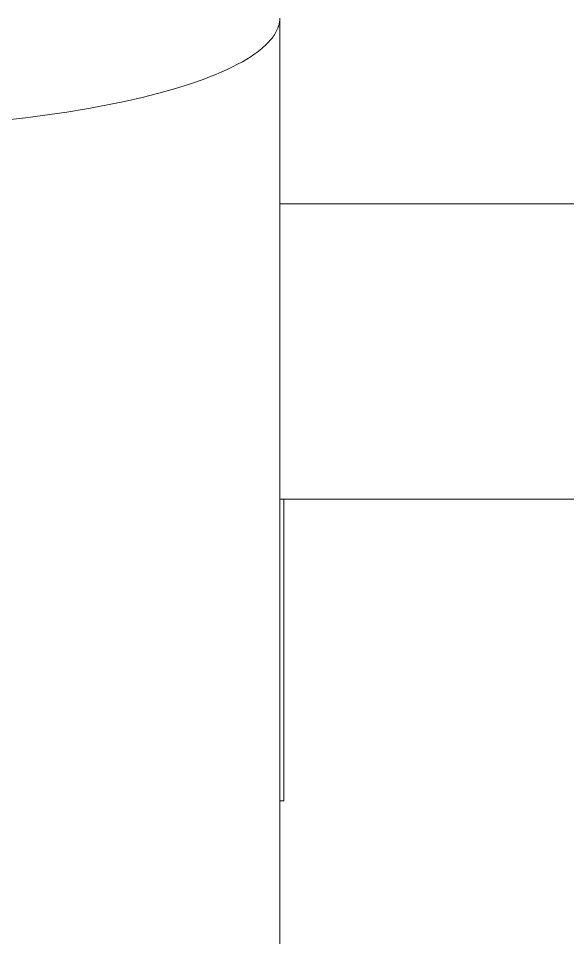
# Model space of a CAD drawing. Header units: millimetres. Extents: x -75 to 3710, y -20 to 2482.
# Drawn here: x 289.42 to 306.92, y 2285.55 to 2314.81 of the extents above; entities that cross this region are included whole.
import ezdxf

# ---------------------------------------------------------------- set-up
doc = ezdxf.new("R2010")
doc.units = ezdxf.units.MM
doc.layers.add('ZANO_R', color=7, linetype='Continuous', lineweight=0)

msp = doc.modelspace()

# ---------------------------------------------------------------- linework, layer by layer
at = {"layer": 'ZANO_R'}
for p, q in [((297.732, 2314.661), (297.728, 2314.641)), ((297.736, 2314.682), (297.732, 2314.661)), ((297.74, 2314.702), (297.736, 2314.682)), ((297.743, 2314.722), (297.74, 2314.702)), ((297.745, 2314.742), (297.743, 2314.722)), ((297.747, 2314.762), (297.745, 2314.742)), ((297.749, 2314.782), (297.747, 2314.762)), ((297.75, 2314.802), (297.749, 2314.782)), ((297.751, 2314.822), (297.75, 2314.802)), ((297.751, 2151.663), (297.751, 2314.802)), ((297.612, 2314.353), (297.6, 2314.333)), ((297.624, 2314.374), (297.612, 2314.353)), ((297.635, 2314.395), (297.624, 2314.374)), ((297.645, 2314.415), (297.635, 2314.395)), ((297.656, 2314.436), (297.645, 2314.415)), ((297.665, 2314.457), (297.656, 2314.436)), ((297.674, 2314.477), (297.665, 2314.457)), ((297.682, 2314.498), (297.674, 2314.477)), ((297.69, 2314.518), (297.682, 2314.498)), ((297.698, 2314.539), (297.69, 2314.518)), ((297.705, 2314.559), (297.698, 2314.539)), ((297.711, 2314.58), (297.705, 2314.559)), ((297.717, 2314.6), (297.711, 2314.58)), ((297.723, 2314.621), (297.717, 2314.6)), ((297.728, 2314.641), (297.723, 2314.621)), ((297.394, 2314.061), (297.354, 2314.019)), ((297.432, 2314.103), (297.394, 2314.061)), ((297.467, 2314.145), (297.432, 2314.103)), ((297.501, 2314.187), (297.467, 2314.145)), ((297.532, 2314.228), (297.501, 2314.187)), ((297.561, 2314.27), (297.532, 2314.228)), ((297.574, 2314.291), (297.561, 2314.27)), ((297.588, 2314.312), (297.574, 2314.291)), ((297.6, 2314.333), (297.588, 2314.312)), ((297.067, 2313.767), (297.012, 2313.725)), ((297.121, 2313.809), (297.067, 2313.767)), ((297.172, 2313.851), (297.121, 2313.809)), ((297.221, 2313.893), (297.172, 2313.851)), ((297.268, 2313.935), (297.221, 2313.893)), ((297.312, 2313.977), (297.268, 2313.935)), ((297.354, 2314.019), (297.312, 2313.977)), ((296.698, 2313.516), (296.556, 2313.433)), ((296.83, 2313.599), (296.698, 2313.516)), ((296.893, 2313.641), (296.83, 2313.599)), ((296.953, 2313.683), (296.893, 2313.641)), ((297.012, 2313.725), (296.953, 2313.683)), ((296.075, 2313.187), (295.897, 2313.107)), ((296.245, 2313.269), (296.075, 2313.187)), ((296.405, 2313.351), (296.245, 2313.269)), ((296.556, 2313.433), (296.405, 2313.351)), ((295.512, 2312.949), (295.306, 2312.871)), ((295.709, 2313.027), (295.512, 2312.949)), ((295.897, 2313.107), (295.709, 2313.027)), ((294.868, 2312.719), (294.396, 2312.571)), ((295.306, 2312.871), (294.868, 2312.719)), ((293.892, 2312.43), (293.358, 2312.295)), ((294.396, 2312.571), (293.892, 2312.43)), ((292.206, 2312.045), (291.593, 2311.932)), ((292.795, 2312.166), (292.206, 2312.045)), ((293.358, 2312.295), (292.795, 2312.166)), ((290.959, 2311.827), (289.641, 2311.642)), ((291.593, 2311.932), (290.959, 2311.827)), ((289.641, 2311.642), (288.273, 2311.492)), ((312.17, 2308.911), (297.751, 2308.911)), ((312.17, 2299.505), (297.751, 2299.505)), ((297.878, 2299.505), (297.878, 2289.897)), ((297.878, 2289.897), (297.751, 2289.904))]:
    msp.add_line(p, q, dxfattribs=at)

doc.saveas('drawing.dxf')
